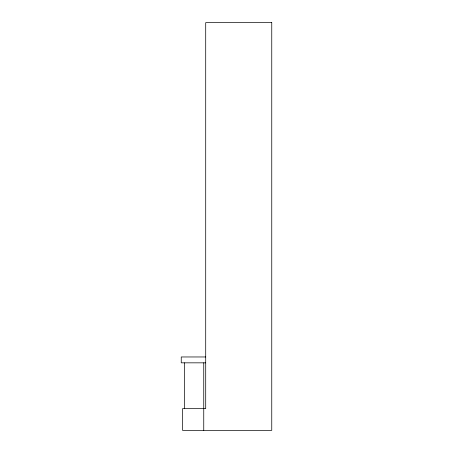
<?xml version="1.0" encoding="UTF-8"?>
<svg xmlns="http://www.w3.org/2000/svg" width="453" height="453" viewBox="0 0 453 453"><rect width="100%" height="100%" fill="white"/><g stroke="black" fill="none" stroke-linecap="round" stroke-linejoin="round"><path stroke-width="0.68" d="M205.707 356.964L181.245 356.964L181.245 362.836L205.707 362.836M203.748 362.836L203.748 430.35M184.507 362.836L184.507 408.663M271.755 22.65L205.707 22.65L205.707 408.663L182.548 408.663L182.548 430.35L271.755 430.35L271.755 22.65"/></g></svg>
